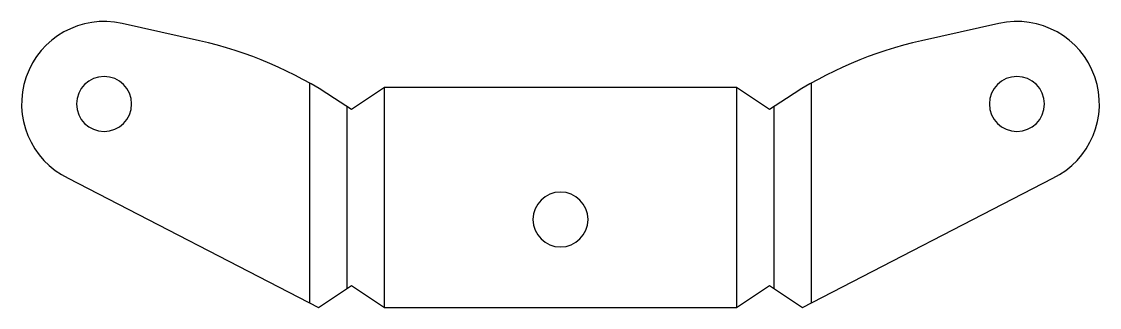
# Model space of a CAD drawing. Header units: millimetres. Extents: x -33 to 65, y 0 to 26.
import ezdxf

# ---------------------------------------------------------------- set-up
doc = ezdxf.new("R2010")
doc.units = ezdxf.units.MM

msp = doc.modelspace()

# ---------------------------------------------------------------- linework, layer by layer
at = {"layer": 'BEND'}
for p, q in [((-3.393, 1.738), (-3.393, 18.265)), ((35.393, 18.265), (35.393, 1.738))]:
    msp.add_line(p, q, dxfattribs=at)
at = {"layer": 'BEND_EXTENT'}
for p, q in [((-6.786, 0.406), (-6.786, 20.407)), ((0, 0), (0, 20)), ((32, 20), (32, 0)), ((38.786, 20.407), (38.786, 0.406))]:
    msp.add_line(p, q, dxfattribs=at)
at = {"layer": 'INTERIOR_PROFILES', "extrusion": (0, 0, -1)}
for centre in [(25.462, 18.506), (-57.462, 18.506), (-16, 8)]:
    msp.add_circle(centre, 2.5, dxfattribs=at)
at = {"layer": 'OUTER_PROFILES'}
msp.add_lwpolyline([(34.998, 18.002), (32, 20), (0, 20), (-2.998, 18.002), (-4.52, 19.015, 0.092114), (-16.785, 24.252), (-23.827, 25.825, 0.891717), (-28.715, 11.747), (-6, 0), (-3, 2), (0, 0), (32, 0), (35, 2), (38, 0), (60.715, 11.747, 0.891717), (55.827, 25.825), (48.785, 24.252, 0.092114), (36.52, 19.015)], format="xyb", close=True, dxfattribs=at)

doc.saveas('drawing.dxf')
